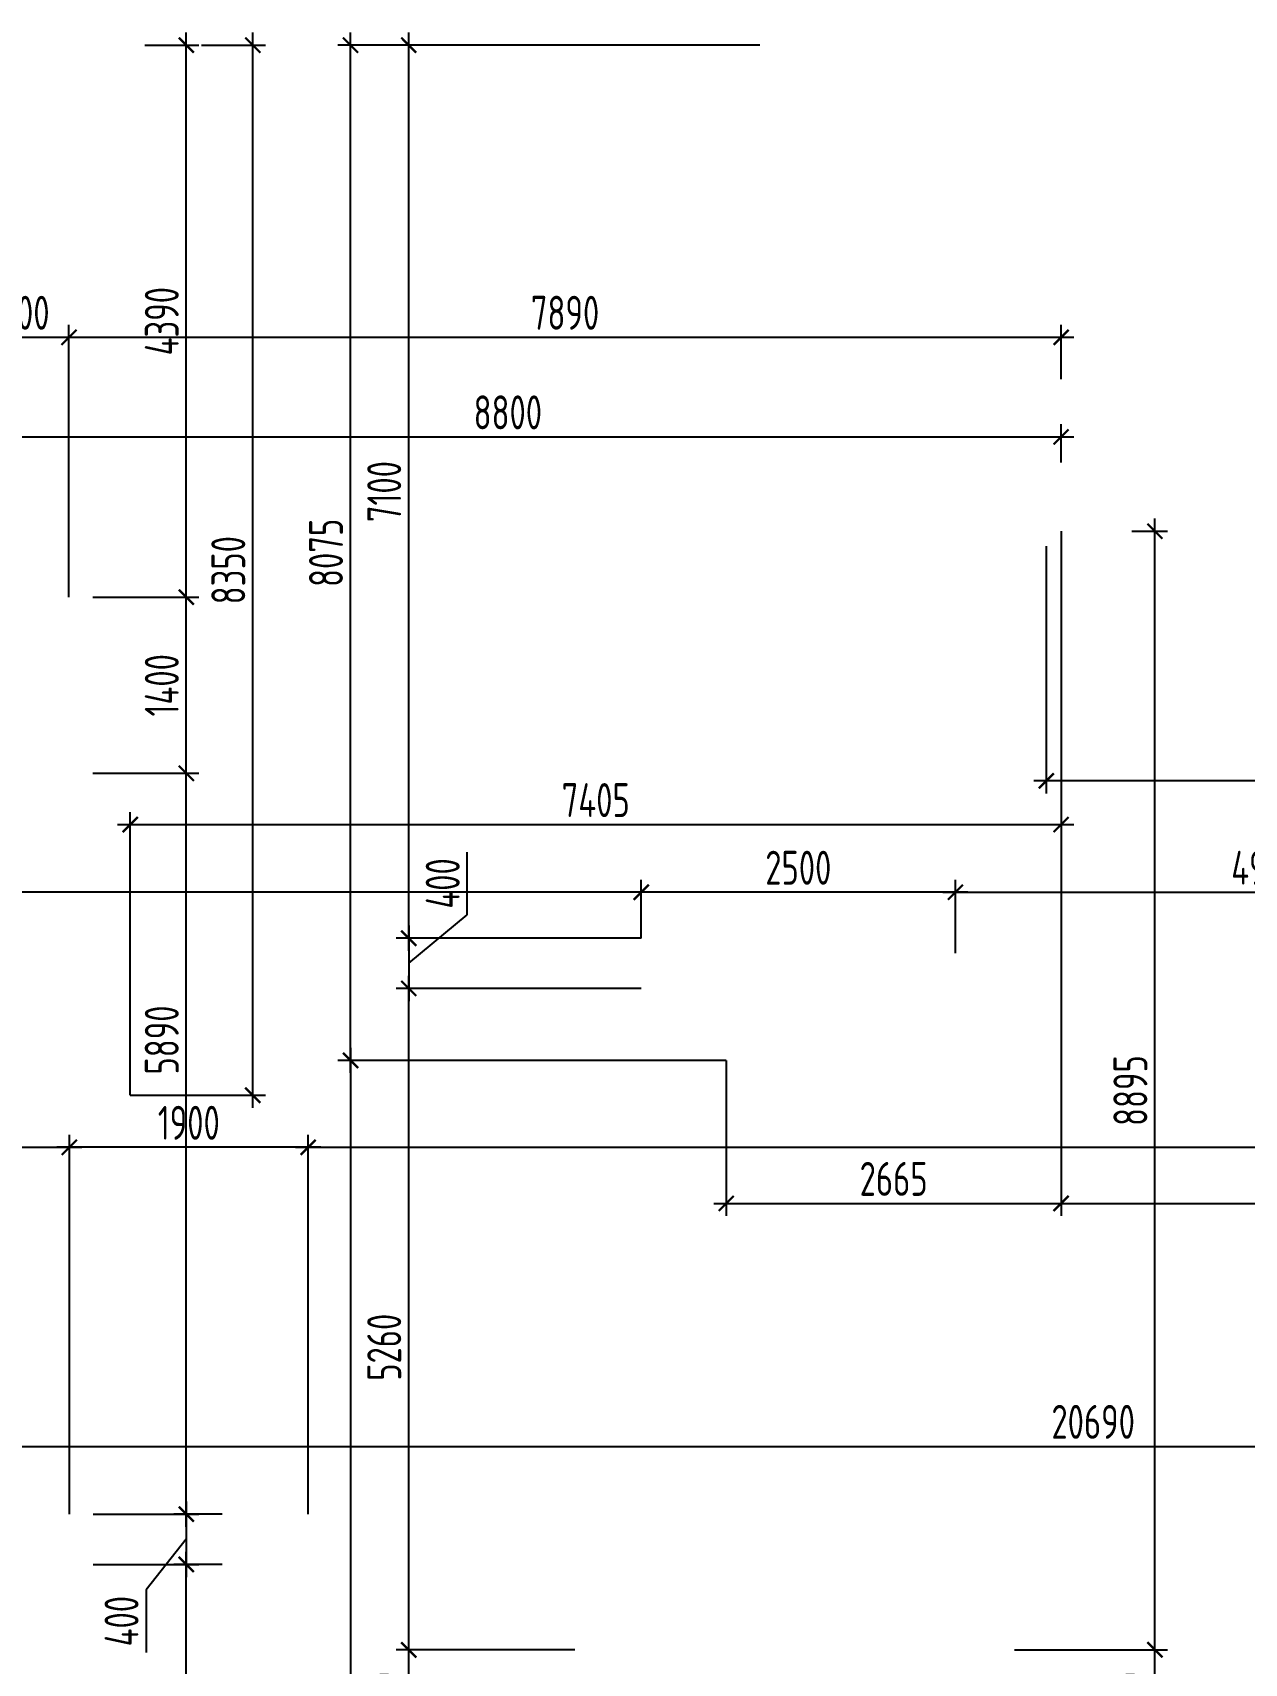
# Model space of a CAD drawing. Header units: millimetres. Extents: x -346952 to 536090, y 55086 to 131231.
# Drawn here: x 510860 to 520497, y 73603 to 86571 of the extents above; entities that cross this region are included whole.
import ezdxf

# ---------------------------------------------------------------- set-up
doc = ezdxf.new("R2010")
doc.units = ezdxf.units.MM
doc.layers.add('Размеры кровли ВК', color=14, linetype='Continuous', lineweight=9)
doc.layers.add('РАЗМЕРЫ КРОВЛИ ОВ', color=204, linetype='Continuous')
doc.layers.get('0').off()
doc.styles.add('ISOCPEUR', font='isocpeur.ttf', dxfattribs={"width": 0.7})
doc.dimstyles.new('R_100', dxfattribs={"dimtxt": 270, "dimasz": 120, "dimexe": 100, "dimexo": 0, "dimgap": 60, "dimtad": 1, "dimdec": 0, "dimrnd": 5, "dimzin": 0, "dimdsep": 46, "dimtxsty": 'ISOCPEUR', "dimblk": 'ARCHTICK', "dimcen": 0, "dimdle": 100, "dimclrd": 256, "dimclre": 256, "dimclrt": 256, "dimadec": 0, "dimazin": 0, "dimtfac": 2, "dimtdec": 0, "dimtofl": 0, "dimtmove": 1, "dimatfit": 3, "dimfxl": 1, "dimtvp": 3, "dimtolj": 1, "dimtzin": 0, "dimarcsym": 0})

# ---------------------------------------------------------------- blocks, each defined once
blk = doc.blocks.new('_ArchTick')
at = {"color": 0, "linetype": 'ByBlock', "const_width": 0.15}
blk.add_lwpolyline([(-0.5, -0.5), (0.5, 0.5)], dxfattribs=at)
blk = doc.blocks.new('*D2097')
at = {"layer": 'РАЗМЕРЫ КРОВЛИ ОВ', "lineweight": -2, "transparency": 16777216}
for p, q in [((508409, 74396), (508409, 77807)), ((511152, 74790), (511152, 77807)), ((508309, 77707), (511252, 77707))]:
    blk.add_line(p, q, dxfattribs=at)
at = {"layer": 'РАЗМЕРЫ КРОВЛИ ОВ', "lineweight": -2, "transparency": 16777216, "xscale": 120, "yscale": 120, "zscale": 120, "rotation": 180}
blk.add_blockref('_ArchTick', (508409, 77707), dxfattribs=at)
at = {"layer": 'РАЗМЕРЫ КРОВЛИ ОВ', "lineweight": -2, "transparency": 16777216, "xscale": 120, "yscale": 120, "zscale": 120}
blk.add_blockref('_ArchTick', (511152, 77707), dxfattribs=at)
at = {"layer": 'РАЗМЕРЫ КРОВЛИ ОВ', "transparency": 16777216, "insert": (509781, 77902), "char_height": 270, "attachment_point": 5, "style": 'ISOCPEUR'}
blk.add_mtext('\\A1;2745', dxfattribs=at)
blk = doc.blocks.new('*D2098')
at = {"layer": 'РАЗМЕРЫ КРОВЛИ ОВ', "lineweight": -2, "transparency": 16777216}
for p, q in [((529639, 78248), (529639, 77607)), ((513051, 74790), (513051, 77807)), ((512951, 77707), (529739, 77707))]:
    blk.add_line(p, q, dxfattribs=at)
at = {"layer": 'РАЗМЕРЫ КРОВЛИ ОВ', "lineweight": -2, "transparency": 16777216, "xscale": 120, "yscale": 120, "zscale": 120, "rotation": 180}
blk.add_blockref('_ArchTick', (513051, 77707), dxfattribs=at)
at = {"layer": 'РАЗМЕРЫ КРОВЛИ ОВ', "lineweight": -2, "transparency": 16777216, "xscale": 120, "yscale": 120, "zscale": 120}
blk.add_blockref('_ArchTick', (529639, 77707), dxfattribs=at)
at = {"layer": 'РАЗМЕРЫ КРОВЛИ ОВ', "transparency": 16777216, "insert": (521345, 77902), "char_height": 270, "attachment_point": 5, "style": 'ISOCPEUR'}
blk.add_mtext('\\A1;16590', dxfattribs=at)
blk = doc.blocks.new('*D2108')
at = {"layer": 'РАЗМЕРЫ КРОВЛИ ОВ', "lineweight": -2, "transparency": 16777216}
for p, q in [((510449, 82081), (510449, 84248)), ((511149, 82081), (511149, 84248)), ((510349, 84148), (511249, 84148))]:
    blk.add_line(p, q, dxfattribs=at)
at = {"layer": 'РАЗМЕРЫ КРОВЛИ ОВ', "lineweight": -2, "transparency": 16777216, "xscale": 120, "yscale": 120, "zscale": 120, "rotation": 180}
blk.add_blockref('_ArchTick', (510449, 84148), dxfattribs=at)
at = {"layer": 'РАЗМЕРЫ КРОВЛИ ОВ', "lineweight": -2, "transparency": 16777216, "xscale": 120, "yscale": 120, "zscale": 120}
blk.add_blockref('_ArchTick', (511149, 84148), dxfattribs=at)
at = {"layer": 'РАЗМЕРЫ КРОВЛИ ОВ', "transparency": 16777216, "insert": (510799, 84343), "char_height": 270, "attachment_point": 5, "style": 'ISOCPEUR'}
blk.add_mtext('\\A1;700', dxfattribs=at)
blk = doc.blocks.new('*D2109')
at = {"layer": 'РАЗМЕРЫ КРОВЛИ ОВ', "lineweight": -2, "transparency": 16777216}
for p, q in [((511149, 82081), (511149, 84248)), ((519039, 83814), (519039, 84248)), ((511049, 84148), (519139, 84148))]:
    blk.add_line(p, q, dxfattribs=at)
at = {"layer": 'РАЗМЕРЫ КРОВЛИ ОВ', "lineweight": -2, "transparency": 16777216, "xscale": 120, "yscale": 120, "zscale": 120, "rotation": 180}
blk.add_blockref('_ArchTick', (511149, 84148), dxfattribs=at)
at = {"layer": 'РАЗМЕРЫ КРОВЛИ ОВ', "lineweight": -2, "transparency": 16777216, "xscale": 120, "yscale": 120, "zscale": 120}
blk.add_blockref('_ArchTick', (519039, 84148), dxfattribs=at)
at = {"layer": 'РАЗМЕРЫ КРОВЛИ ОВ', "transparency": 16777216, "insert": (515094, 84343), "char_height": 270, "attachment_point": 5, "style": 'ISOCPEUR'}
blk.add_mtext('\\A1;7890', dxfattribs=at)
blk = doc.blocks.new('*D2111')
at = {"layer": 'РАЗМЕРЫ КРОВЛИ ОВ', "lineweight": -2, "transparency": 16777216}
for p, q in [((518921, 82486), (518921, 80521)), ((526217, 81836), (526217, 80521)), ((526317, 80621), (518821, 80621))]:
    blk.add_line(p, q, dxfattribs=at)
at = {"layer": 'РАЗМЕРЫ КРОВЛИ ОВ', "lineweight": -2, "transparency": 16777216, "xscale": 120, "yscale": 120, "zscale": 120, "rotation": 180}
blk.add_blockref('_ArchTick', (518921, 80621), dxfattribs=at)
at = {"layer": 'РАЗМЕРЫ КРОВЛИ ОВ', "lineweight": -2, "transparency": 16777216, "xscale": 120, "yscale": 120, "zscale": 120}
blk.add_blockref('_ArchTick', (526217, 80621), dxfattribs=at)
at = {"layer": 'РАЗМЕРЫ КРОВЛИ ОВ', "transparency": 16777216, "insert": (522569, 80816), "char_height": 270, "attachment_point": 5, "style": 'ISOCPEUR'}
blk.add_mtext('\\A1;7295', dxfattribs=at)
blk = doc.blocks.new('*D2168')
at = {"layer": 'РАЗМЕРЫ КРОВЛИ ОВ', "lineweight": -2, "transparency": 16777216}
for p, q in [((519785, 72861), (519785, 73811)), ((518669, 73711), (519885, 73711)), ((518669, 72961), (519885, 72961))]:
    blk.add_line(p, q, dxfattribs=at)
at = {"layer": 'РАЗМЕРЫ КРОВЛИ ОВ', "lineweight": -2, "transparency": 16777216, "xscale": 120, "yscale": 120, "zscale": 120}
for p, rotation in [((519785, 73711), 90), ((519785, 72961), 270)]:
    blk.add_blockref('_ArchTick', p, dxfattribs=dict(at, rotation=rotation))
at = {"layer": 'РАЗМЕРЫ КРОВЛИ ОВ', "transparency": 16777216, "insert": (519590, 73336), "char_height": 270, "attachment_point": 5, "rotation": 90, "style": 'ISOCPEUR'}
blk.add_mtext('\\A1;750', dxfattribs=at)
blk = doc.blocks.new('*D2169')
at = {"layer": 'РАЗМЕРЫ КРОВЛИ ОВ', "lineweight": -2, "transparency": 16777216}
for p, q in [((519601, 82606), (519885, 82606)), ((519785, 73611), (519785, 82706)), ((518669, 73711), (519885, 73711))]:
    blk.add_line(p, q, dxfattribs=at)
at = {"layer": 'РАЗМЕРЫ КРОВЛИ ОВ', "lineweight": -2, "transparency": 16777216, "xscale": 120, "yscale": 120, "zscale": 120}
for p, rotation in [((519785, 82606), 90), ((519785, 73711), 270)]:
    blk.add_blockref('_ArchTick', p, dxfattribs=dict(at, rotation=rotation))
at = {"layer": 'РАЗМЕРЫ КРОВЛИ ОВ', "transparency": 16777216, "insert": (519590, 78158), "char_height": 270, "attachment_point": 5, "rotation": 90, "style": 'ISOCPEUR'}
blk.add_mtext('\\A1;8895', dxfattribs=at)
blk = doc.blocks.new('*D2173')
at = {"layer": 'РАЗМЕРЫ КРОВЛИ ОВ', "lineweight": -2, "transparency": 16777216}
for p, q in [((513851, 72861), (513851, 73811)), ((515172, 73711), (513751, 73711)), ((515172, 72961), (513751, 72961))]:
    blk.add_line(p, q, dxfattribs=at)
at = {"layer": 'РАЗМЕРЫ КРОВЛИ ОВ', "lineweight": -2, "transparency": 16777216, "xscale": 120, "yscale": 120, "zscale": 120}
for p, rotation in [((513851, 73711), 90), ((513851, 72961), 270)]:
    blk.add_blockref('_ArchTick', p, dxfattribs=dict(at, rotation=rotation))
at = {"layer": 'РАЗМЕРЫ КРОВЛИ ОВ', "transparency": 16777216, "insert": (513656, 73336), "char_height": 270, "attachment_point": 5, "rotation": 90, "style": 'ISOCPEUR'}
blk.add_mtext('\\A1;750', dxfattribs=at)
blk = doc.blocks.new('*D2174')
at = {"layer": 'РАЗМЕРЫ КРОВЛИ ОВ', "lineweight": -2, "transparency": 16777216}
for p, q in [((513851, 73611), (513851, 79070)), ((515700, 78970), (513751, 78970)), ((515172, 73711), (513751, 73711))]:
    blk.add_line(p, q, dxfattribs=at)
at = {"layer": 'РАЗМЕРЫ КРОВЛИ ОВ', "lineweight": -2, "transparency": 16777216, "xscale": 120, "yscale": 120, "zscale": 120}
for p, rotation in [((513851, 78970), 90), ((513851, 73711), 270)]:
    blk.add_blockref('_ArchTick', p, dxfattribs=dict(at, rotation=rotation))
at = {"layer": 'РАЗМЕРЫ КРОВЛИ ОВ', "transparency": 16777216, "insert": (513656, 76117), "char_height": 270, "attachment_point": 5, "rotation": 90, "style": 'ISOCPEUR'}
blk.add_mtext('\\A1;5260', dxfattribs=at)
blk = doc.blocks.new('*D2178')
at = {"layer": 'РАЗМЕРЫ КРОВЛИ ОВ', "lineweight": -2, "transparency": 16777216}
for p, q in [((512082, 66626), (512082, 74490)), ((511341, 74390), (512182, 74390)), ((512284, 66726), (511982, 66726))]:
    blk.add_line(p, q, dxfattribs=at)
at = {"layer": 'РАЗМЕРЫ КРОВЛИ ОВ', "lineweight": -2, "transparency": 16777216, "xscale": 120, "yscale": 120, "zscale": 120}
for p, rotation in [((512082, 74390), 90), ((512082, 66726), 270)]:
    blk.add_blockref('_ArchTick', p, dxfattribs=dict(at, rotation=rotation))
at = {"layer": 'РАЗМЕРЫ КРОВЛИ ОВ', "transparency": 16777216, "insert": (511887, 70558), "char_height": 270, "attachment_point": 5, "rotation": 90, "style": 'ISOCPEUR'}
blk.add_mtext('\\A1;7665', dxfattribs=at)
blk = doc.blocks.new('*D2179')
at = {"layer": 'РАЗМЕРЫ КРОВЛИ ОВ', "lineweight": -2, "transparency": 16777216}
for p, q in [((511338, 80681), (512182, 80681)), ((512082, 74690), (512082, 80781)), ((511341, 74790), (512182, 74790))]:
    blk.add_line(p, q, dxfattribs=at)
at = {"layer": 'РАЗМЕРЫ КРОВЛИ ОВ', "lineweight": -2, "transparency": 16777216, "xscale": 120, "yscale": 120, "zscale": 120}
for p, rotation in [((512082, 80681), 90), ((512082, 74790), 270)]:
    blk.add_blockref('_ArchTick', p, dxfattribs=dict(at, rotation=rotation))
at = {"layer": 'РАЗМЕРЫ КРОВЛИ ОВ', "transparency": 16777216, "insert": (511887, 78560), "char_height": 270, "attachment_point": 5, "rotation": 90, "style": 'ISOCPEUR'}
blk.add_mtext('\\A1;5890', dxfattribs=at)
blk = doc.blocks.new('*D2180')
at = {"layer": 'РАЗМЕРЫ КРОВЛИ ОВ', "lineweight": -2, "transparency": 16777216}
for p, q in [((512082, 80581), (512082, 82181)), ((511338, 82081), (512182, 82081)), ((511338, 80681), (512182, 80681))]:
    blk.add_line(p, q, dxfattribs=at)
at = {"layer": 'РАЗМЕРЫ КРОВЛИ ОВ', "lineweight": -2, "transparency": 16777216, "xscale": 120, "yscale": 120, "zscale": 120}
for p, rotation in [((512082, 82081), 90), ((512082, 80681), 270)]:
    blk.add_blockref('_ArchTick', p, dxfattribs=dict(at, rotation=rotation))
at = {"layer": 'РАЗМЕРЫ КРОВЛИ ОВ', "transparency": 16777216, "insert": (511887, 81381), "char_height": 270, "attachment_point": 5, "rotation": 90, "style": 'ISOCPEUR'}
blk.add_mtext('\\A1;1400', dxfattribs=at)
blk = doc.blocks.new('*D2181')
at = {"layer": 'РАЗМЕРЫ КРОВЛИ ОВ', "lineweight": -2, "transparency": 16777216}
for p, q in [((512082, 81981), (512082, 86571)), ((511751, 86471), (512182, 86471)), ((511338, 82081), (512182, 82081))]:
    blk.add_line(p, q, dxfattribs=at)
at = {"layer": 'РАЗМЕРЫ КРОВЛИ ОВ', "lineweight": -2, "transparency": 16777216, "xscale": 120, "yscale": 120, "zscale": 120}
for p, rotation in [((512082, 86471), 90), ((512082, 82081), 270)]:
    blk.add_blockref('_ArchTick', p, dxfattribs=dict(at, rotation=rotation))
at = {"layer": 'РАЗМЕРЫ КРОВЛИ ОВ', "transparency": 16777216, "insert": (511887, 84276), "char_height": 270, "attachment_point": 5, "rotation": 90, "style": 'ISOCPEUR'}
blk.add_mtext('\\A1;4390', dxfattribs=at)
blk = doc.blocks.new('*D2209')
at = {"layer": 'РАЗМЕРЫ КРОВЛИ ОВ', "lineweight": -2, "transparency": 16777216}
for p, q in [((513851, 79270), (513851, 86571)), ((514355, 86471), (513751, 86471)), ((515700, 79370), (513751, 79370))]:
    blk.add_line(p, q, dxfattribs=at)
at = {"layer": 'РАЗМЕРЫ КРОВЛИ ОВ', "lineweight": -2, "transparency": 16777216, "xscale": 120, "yscale": 120, "zscale": 120}
for p, rotation in [((513851, 86471), 90), ((513851, 79370), 270)]:
    blk.add_blockref('_ArchTick', p, dxfattribs=dict(at, rotation=rotation))
at = {"layer": 'РАЗМЕРЫ КРОВЛИ ОВ', "transparency": 16777216, "insert": (513656, 82921), "char_height": 270, "attachment_point": 5, "rotation": 90, "style": 'ISOCPEUR'}
blk.add_mtext('\\A1;7100', dxfattribs=at)
blk = doc.blocks.new('*D2210')
at = {"layer": 'РАЗМЕРЫ КРОВЛИ ОВ', "lineweight": -2, "transparency": 16777216}
for p, q in [((514316, 79556), (514316, 80054)), ((513851, 79170), (514316, 79556)), ((515700, 79370), (513751, 79370)), ((513851, 79470), (513851, 78870)), ((515700, 78970), (513751, 78970))]:
    blk.add_line(p, q, dxfattribs=at)
at = {"layer": 'РАЗМЕРЫ КРОВЛИ ОВ', "lineweight": -2, "transparency": 16777216, "xscale": 120, "yscale": 120, "zscale": 120}
for p, rotation in [((513851, 79370), 90), ((513851, 78970), 270)]:
    blk.add_blockref('_ArchTick', p, dxfattribs=dict(at, rotation=rotation))
at = {"layer": 'РАЗМЕРЫ КРОВЛИ ОВ', "transparency": 16777216, "insert": (514121, 79805), "char_height": 270, "attachment_point": 5, "rotation": 90, "style": 'ISOCPEUR'}
blk.add_mtext('\\A1;400', dxfattribs=at)
blk = doc.blocks.new('*D2211')
at = {"layer": 'РАЗМЕРЫ КРОВЛИ ОВ', "lineweight": -2, "transparency": 16777216}
for p, q in [((515700, 79370), (515700, 79835)), ((518198, 79250), (518198, 79835)), ((518298, 79735), (515600, 79735))]:
    blk.add_line(p, q, dxfattribs=at)
at = {"layer": 'РАЗМЕРЫ КРОВЛИ ОВ', "lineweight": -2, "transparency": 16777216, "xscale": 120, "yscale": 120, "zscale": 120, "rotation": 180}
blk.add_blockref('_ArchTick', (515700, 79735), dxfattribs=at)
at = {"layer": 'РАЗМЕРЫ КРОВЛИ ОВ', "lineweight": -2, "transparency": 16777216, "xscale": 120, "yscale": 120, "zscale": 120}
blk.add_blockref('_ArchTick', (518198, 79735), dxfattribs=at)
at = {"layer": 'РАЗМЕРЫ КРОВЛИ ОВ', "transparency": 16777216, "insert": (516949, 79930), "char_height": 270, "attachment_point": 5, "style": 'ISOCPEUR'}
blk.add_mtext('\\A1;2500', dxfattribs=at)
blk = doc.blocks.new('*D2212')
at = {"layer": 'РАЗМЕРЫ КРОВЛИ ОВ', "lineweight": -2, "transparency": 16777216}
for p, q in [((518198, 79250), (518198, 79835)), ((523129, 79286), (523129, 79835)), ((518098, 79735), (523229, 79735))]:
    blk.add_line(p, q, dxfattribs=at)
at = {"layer": 'РАЗМЕРЫ КРОВЛИ ОВ', "lineweight": -2, "transparency": 16777216, "xscale": 120, "yscale": 120, "zscale": 120, "rotation": 180}
blk.add_blockref('_ArchTick', (518198, 79735), dxfattribs=at)
at = {"layer": 'РАЗМЕРЫ КРОВЛИ ОВ', "lineweight": -2, "transparency": 16777216, "xscale": 120, "yscale": 120, "zscale": 120}
blk.add_blockref('_ArchTick', (523129, 79735), dxfattribs=at)
at = {"layer": 'РАЗМЕРЫ КРОВЛИ ОВ', "transparency": 16777216, "insert": (520664, 79930), "char_height": 270, "attachment_point": 5, "style": 'ISOCPEUR'}
blk.add_mtext('\\A1;4930', dxfattribs=at)
blk = doc.blocks.new('*D2213')
at = {"layer": 'РАЗМЕРЫ КРОВЛИ ОВ', "lineweight": -2, "transparency": 16777216}
for p, q in [((504967, 79370), (504967, 79835)), ((515700, 79370), (515700, 79835)), ((515800, 79735), (504867, 79735))]:
    blk.add_line(p, q, dxfattribs=at)
at = {"layer": 'РАЗМЕРЫ КРОВЛИ ОВ', "lineweight": -2, "transparency": 16777216, "xscale": 120, "yscale": 120, "zscale": 120, "rotation": 180}
blk.add_blockref('_ArchTick', (504967, 79735), dxfattribs=at)
at = {"layer": 'РАЗМЕРЫ КРОВЛИ ОВ', "lineweight": -2, "transparency": 16777216, "xscale": 120, "yscale": 120, "zscale": 120}
blk.add_blockref('_ArchTick', (515700, 79735), dxfattribs=at)
at = {"layer": 'РАЗМЕРЫ КРОВЛИ ОВ', "transparency": 16777216, "insert": (510334, 79930), "char_height": 270, "attachment_point": 5, "style": 'ISOCPEUR'}
blk.add_mtext('\\A1;10730', dxfattribs=at)
blk = doc.blocks.new('*D2218')
at = {"layer": 'РАЗМЕРЫ КРОВЛИ ОВ', "lineweight": -2, "transparency": 16777216}
for p, q in [((511152, 74790), (511152, 77807)), ((513051, 74790), (513051, 77807)), ((513151, 77707), (511052, 77707))]:
    blk.add_line(p, q, dxfattribs=at)
at = {"layer": 'РАЗМЕРЫ КРОВЛИ ОВ', "lineweight": -2, "transparency": 16777216, "xscale": 120, "yscale": 120, "zscale": 120, "rotation": 180}
blk.add_blockref('_ArchTick', (511152, 77707), dxfattribs=at)
at = {"layer": 'РАЗМЕРЫ КРОВЛИ ОВ', "lineweight": -2, "transparency": 16777216, "xscale": 120, "yscale": 120, "zscale": 120}
blk.add_blockref('_ArchTick', (513051, 77707), dxfattribs=at)
at = {"layer": 'РАЗМЕРЫ КРОВЛИ ОВ', "transparency": 16777216, "insert": (512102, 77902), "char_height": 270, "attachment_point": 5, "style": 'ISOCPEUR'}
blk.add_mtext('\\A1;1900', dxfattribs=at)
blk = doc.blocks.new('*D2219')
at = {"layer": 'РАЗМЕРЫ КРОВЛИ ОВ', "lineweight": -2, "transparency": 16777216}
for p, q in [((512082, 74890), (512082, 74290)), ((512366, 74790), (511982, 74790)), ((512082, 74590), (511762, 74188)), ((512366, 74390), (511982, 74390)), ((511762, 74188), (511762, 73690))]:
    blk.add_line(p, q, dxfattribs=at)
at = {"layer": 'РАЗМЕРЫ КРОВЛИ ОВ', "lineweight": -2, "transparency": 16777216, "xscale": 120, "yscale": 120, "zscale": 120}
for p, rotation in [((512082, 74790), 90), ((512082, 74390), 270)]:
    blk.add_blockref('_ArchTick', p, dxfattribs=dict(at, rotation=rotation))
at = {"layer": 'РАЗМЕРЫ КРОВЛИ ОВ', "transparency": 16777216, "insert": (511567, 73939), "char_height": 270, "attachment_point": 5, "rotation": 90, "style": 'ISOCPEUR'}
blk.add_mtext('\\A1;400', dxfattribs=at)
blk = doc.blocks.new('*D2493')
at = {"layer": 'Размеры кровли ВК', "lineweight": -2, "transparency": 16777216}
for p, q in [((508948, 77096), (508948, 75229)), ((529639, 75898), (529639, 75229)), ((508848, 75329), (529739, 75329))]:
    blk.add_line(p, q, dxfattribs=at)
at = {"layer": 'Размеры кровли ВК', "lineweight": -2, "transparency": 16777216, "xscale": 120, "yscale": 120, "zscale": 120, "rotation": 180}
blk.add_blockref('_ArchTick', (508948, 75329), dxfattribs=at)
at = {"layer": 'Размеры кровли ВК', "lineweight": -2, "transparency": 16777216, "xscale": 120, "yscale": 120, "zscale": 120}
blk.add_blockref('_ArchTick', (529639, 75329), dxfattribs=at)
at = {"layer": 'Размеры кровли ВК', "transparency": 16777216, "insert": (519294, 75524), "char_height": 270, "attachment_point": 5, "style": 'ISOCPEUR'}
blk.add_mtext('\\A1;20690', dxfattribs=at)
blk = doc.blocks.new('*D2494')
at = {"layer": 'Размеры кровли ВК', "lineweight": -2, "transparency": 16777216}
for p, q in [((513388, 78298), (513388, 86571)), ((516644, 86471), (513288, 86471)), ((516376, 78398), (513288, 78398))]:
    blk.add_line(p, q, dxfattribs=at)
at = {"layer": 'Размеры кровли ВК', "lineweight": -2, "transparency": 16777216, "xscale": 120, "yscale": 120, "zscale": 120}
for p, rotation in [((513388, 86471), 90), ((513388, 78398), 270)]:
    blk.add_blockref('_ArchTick', p, dxfattribs=dict(at, rotation=rotation))
at = {"layer": 'Размеры кровли ВК', "transparency": 16777216, "insert": (513193, 82434), "char_height": 270, "attachment_point": 5, "rotation": 90, "style": 'ISOCPEUR'}
blk.add_mtext('\\A1;8075', dxfattribs=at)
blk = doc.blocks.new('*D2495')
at = {"layer": 'Размеры кровли ВК', "lineweight": -2, "transparency": 16777216}
for p, q in [((513388, 78498), (513388, 66626)), ((516376, 78398), (513288, 78398)), ((513851, 66726), (513288, 66726))]:
    blk.add_line(p, q, dxfattribs=at)
at = {"layer": 'Размеры кровли ВК', "lineweight": -2, "transparency": 16777216, "xscale": 120, "yscale": 120, "zscale": 120}
for p, rotation in [((513388, 78398), 90), ((513388, 66726), 270)]:
    blk.add_blockref('_ArchTick', p, dxfattribs=dict(at, rotation=rotation))
at = {"layer": 'Размеры кровли ВК', "transparency": 16777216, "insert": (513193, 72562), "char_height": 270, "attachment_point": 5, "rotation": 90, "style": 'ISOCPEUR'}
blk.add_mtext('\\A1;11670', dxfattribs=at)
blk = doc.blocks.new('*D2496')
at = {"layer": 'Размеры кровли ВК', "lineweight": -2, "transparency": 16777216}
for p, q in [((519039, 82606), (519039, 77161)), ((516376, 78398), (516376, 77161)), ((516276, 77261), (519139, 77261))]:
    blk.add_line(p, q, dxfattribs=at)
at = {"layer": 'Размеры кровли ВК', "lineweight": -2, "transparency": 16777216, "xscale": 120, "yscale": 120, "zscale": 120, "rotation": 180}
blk.add_blockref('_ArchTick', (516376, 77261), dxfattribs=at)
at = {"layer": 'Размеры кровли ВК', "lineweight": -2, "transparency": 16777216, "xscale": 120, "yscale": 120, "zscale": 120}
blk.add_blockref('_ArchTick', (519039, 77261), dxfattribs=at)
at = {"layer": 'Размеры кровли ВК', "transparency": 16777216, "insert": (517707, 77456), "char_height": 270, "attachment_point": 5, "style": 'ISOCPEUR'}
blk.add_mtext('\\A1;2665', dxfattribs=at)
blk = doc.blocks.new('*D2497')
at = {"layer": 'Размеры кровли ВК', "lineweight": -2, "transparency": 16777216}
for p, q in [((519039, 82606), (519039, 77161)), ((529639, 77841), (529639, 77161)), ((518939, 77261), (529739, 77261))]:
    blk.add_line(p, q, dxfattribs=at)
at = {"layer": 'Размеры кровли ВК', "lineweight": -2, "transparency": 16777216, "xscale": 120, "yscale": 120, "zscale": 120, "rotation": 180}
blk.add_blockref('_ArchTick', (519039, 77261), dxfattribs=at)
at = {"layer": 'Размеры кровли ВК', "lineweight": -2, "transparency": 16777216, "xscale": 120, "yscale": 120, "zscale": 120}
blk.add_blockref('_ArchTick', (529639, 77261), dxfattribs=at)
at = {"layer": 'Размеры кровли ВК', "transparency": 16777216, "insert": (524339, 77456), "char_height": 270, "attachment_point": 5, "style": 'ISOCPEUR'}
blk.add_mtext('\\A1;10600', dxfattribs=at)
blk = doc.blocks.new('*D3739')
at = {"layer": 'РАЗМЕРЫ КРОВЛИ ОВ', "lineweight": -2, "transparency": 16777216}
for p, q in [((510239, 82686), (510239, 83456)), ((519039, 83152), (519039, 83456)), ((510139, 83356), (519139, 83356))]:
    blk.add_line(p, q, dxfattribs=at)
at = {"layer": 'РАЗМЕРЫ КРОВЛИ ОВ', "lineweight": -2, "transparency": 16777216, "xscale": 120, "yscale": 120, "zscale": 120, "rotation": 180}
blk.add_blockref('_ArchTick', (510239, 83356), dxfattribs=at)
at = {"layer": 'РАЗМЕРЫ КРОВЛИ ОВ', "lineweight": -2, "transparency": 16777216, "xscale": 120, "yscale": 120, "zscale": 120}
blk.add_blockref('_ArchTick', (519039, 83356), dxfattribs=at)
at = {"layer": 'РАЗМЕРЫ КРОВЛИ ОВ', "transparency": 16777216, "insert": (514639, 83551), "char_height": 270, "attachment_point": 5, "style": 'ISOCPEUR'}
blk.add_mtext('\\A1;8800', dxfattribs=at)
blk = doc.blocks.new('*D3742')
at = {"layer": 'РАЗМЕРЫ КРОВЛИ ОВ', "lineweight": -2, "transparency": 16777216}
for p, q in [((519039, 82606), (519039, 80173)), ((511536, 80273), (519139, 80273)), ((511636, 78121), (511636, 80373))]:
    blk.add_line(p, q, dxfattribs=at)
at = {"layer": 'РАЗМЕРЫ КРОВЛИ ОВ', "lineweight": -2, "transparency": 16777216, "xscale": 120, "yscale": 120, "zscale": 120, "rotation": 180}
blk.add_blockref('_ArchTick', (511636, 80273), dxfattribs=at)
at = {"layer": 'РАЗМЕРЫ КРОВЛИ ОВ', "lineweight": -2, "transparency": 16777216, "xscale": 120, "yscale": 120, "zscale": 120}
blk.add_blockref('_ArchTick', (519039, 80273), dxfattribs=at)
at = {"layer": 'РАЗМЕРЫ КРОВЛИ ОВ', "transparency": 16777216, "insert": (515338, 80468), "char_height": 270, "attachment_point": 5, "style": 'ISOCPEUR'}
blk.add_mtext('\\A1;7405', dxfattribs=at)
blk = doc.blocks.new('*D3743')
at = {"layer": 'РАЗМЕРЫ КРОВЛИ ОВ', "lineweight": -2, "transparency": 16777216}
for p, q in [((512611, 78021), (512611, 86571)), ((512202, 86471), (512711, 86471)), ((511636, 78121), (512711, 78121))]:
    blk.add_line(p, q, dxfattribs=at)
at = {"layer": 'РАЗМЕРЫ КРОВЛИ ОВ', "lineweight": -2, "transparency": 16777216, "xscale": 120, "yscale": 120, "zscale": 120}
for p, rotation in [((512611, 86471), 90), ((512611, 78121), 270)]:
    blk.add_blockref('_ArchTick', p, dxfattribs=dict(at, rotation=rotation))
at = {"layer": 'РАЗМЕРЫ КРОВЛИ ОВ', "transparency": 16777216, "insert": (512416, 82296), "char_height": 270, "attachment_point": 5, "rotation": 90, "style": 'ISOCPEUR'}
blk.add_mtext('\\A1;8350', dxfattribs=at)

msp = doc.modelspace()

# ---------------------------------------------------------------- dimensions: what is measured, and where the dimension line sits
at = {"layer": 'Размеры кровли ВК'}
for base, p2, picture, middle in [((513388.5, 86470.7), (516644.3, 86470.7), '*D2494', (513193.5, 82434.1)), ((513388.5, 66725.7), (513851.1, 66725.7), '*D2495', (513193.5, 72561.6))]:
    dim = msp.add_linear_dim(base=base, p1=(516375.6, 78397.6), p2=p2, angle=90, dimstyle='R_100', override={"dimpost": '\\X'}, dxfattribs=at)
    dim.commit()
    dim.dimension.update_dxf_attribs({"geometry": picture, "text_midpoint": middle})
for base, p1, p2, picture, middle in [((519039.3, 77260.8), (516375.6, 78397.6), (519039.3, 82605.7), '*D2496', (517707.4, 77455.8)), ((529639.3, 77260.8), (519039.3, 82605.7), (529639.3, 77841.5), '*D2497', (524339.3, 77455.8)), ((529639.3, 75329), (508948.4, 77095.5), (529639.3, 75897.7), '*D2493', (519293.8, 75524))]:
    dim = msp.add_linear_dim(base=base, p1=p1, p2=p2, dimstyle='R_100', override={"dimpost": '\\X'}, dxfattribs=at)
    dim.commit()
    dim.dimension.update_dxf_attribs({"geometry": picture, "text_midpoint": middle})
at = {"layer": 'РАЗМЕРЫ КРОВЛИ ОВ'}
for base, p1, p2, picture, middle in [((512082.3, 86470.7), (511337.7, 82080.7), (511750.6, 86470.7), '*D2181', (511887.3, 84275.7)), ((512611.5, 86470.7), (511636, 78121.4), (512202.1, 86470.7), '*D3743', (512416.5, 82296)), ((513851.1, 86470.7), (515699.7, 79370.4), (514355.5, 86470.7), '*D2209', (513656.1, 82920.5)), ((519784.7, 82605.7), (518669.3, 73710.7), (519601.3, 82605.7), '*D2169', (519589.7, 78158.2)), ((512082.3, 82080.7), (511337.7, 80680.7), (511337.7, 82080.7), '*D2180', (511887.3, 81380.7)), ((512082.3, 74390.1), (512283.6, 66725.7), (511340.9, 74390.1), '*D2178', (511887.3, 70557.9)), ((513851.1, 73710.7), (515172.3, 72960.7), (515172.3, 73710.7), '*D2173', (513656.1, 73335.7)), ((519784.7, 73710.7), (518669.3, 72960.7), (518669.3, 73710.7), '*D2168', (519589.7, 73335.7))]:
    dim = msp.add_linear_dim(base=base, p1=p1, p2=p2, angle=90, dimstyle='R_100', override={"dimpost": '\\X'}, dxfattribs=at)
    dim.commit()
    dim.dimension.update_dxf_attribs({"geometry": picture, "text_midpoint": middle})
for base, p1, p2, picture, middle in [((511149.3, 84147.9), (510449.3, 82080.7), (511149.3, 82080.7), '*D2108', (510799.3, 84342.9)), ((519039.3, 84147.9), (511149.3, 82080.7), (519039.3, 83813.8), '*D2109', (515094.3, 84342.9)), ((519039.3, 83356.2), (510239.3, 82685.7), (519039.3, 83151.8), '*D3739', (514639.3, 83551.2)), ((519039.3, 80273.3), (511636, 78121.4), (519039.3, 82605.7), '*D3742', (515337.6, 80468.3)), ((518920.5, 80620.9), (526217.4, 81835.7), (518920.5, 82485.7), '*D2111', (522569, 80815.9)), ((504967.3, 79735), (515699.7, 79370.4), (504967.3, 79370.3), '*D2213', (510333.5, 79930)), ((515699.7, 79735), (518197.9, 79250.4), (515699.7, 79370.4), '*D2211', (516948.8, 79930)), ((523129.3, 79735), (518197.9, 79250.4), (523129.3, 79285.7), '*D2212', (520663.6, 79930)), ((529639.3, 77706.8), (513050.7, 74790.1), (529639.3, 78248.1), '*D2098', (521345, 77901.8)), ((511152.4, 77706.8), (508409.3, 74395.7), (511152.4, 74790.1), '*D2097', (509780.9, 77901.8)), ((511152.4, 77706.8), (513050.7, 74790.1), (511152.4, 74790.1), '*D2218', (512101.6, 77901.8))]:
    dim = msp.add_linear_dim(base=base, p1=p1, p2=p2, dimstyle='R_100', override={"dimpost": '\\X'}, dxfattribs=at)
    dim.commit()
    dim.dimension.update_dxf_attribs({"geometry": picture, "text_midpoint": middle})
for base, p1, p2, picture, middle in [((512082.3, 80680.7), (511340.9, 74790.1), (511337.7, 80680.7), '*D2179', (512082.3, 78560.4)), ((513851.1, 78970.4), (515699.7, 79370.4), (515699.7, 78970.4), '*D2210', (514315.8, 79615.6)), ((513851.1, 78970.4), (515172.3, 73710.7), (515699.7, 78970.4), '*D2174', (513851.1, 76117)), ((512082.3, 74390.1), (512366.5, 74790.1), (512366.5, 74390.1), '*D2219', (511762.1, 74127.6))]:
    dim = msp.add_linear_dim(base=base, p1=p1, p2=p2, angle=90, dimstyle='R_100', override={"dimpost": '\\X'}, dxfattribs=at)
    dim.commit()
    dim.dimension.update_dxf_attribs({"geometry": picture, "text_midpoint": middle, "dimtype": 160})

doc.saveas('drawing.dxf')
